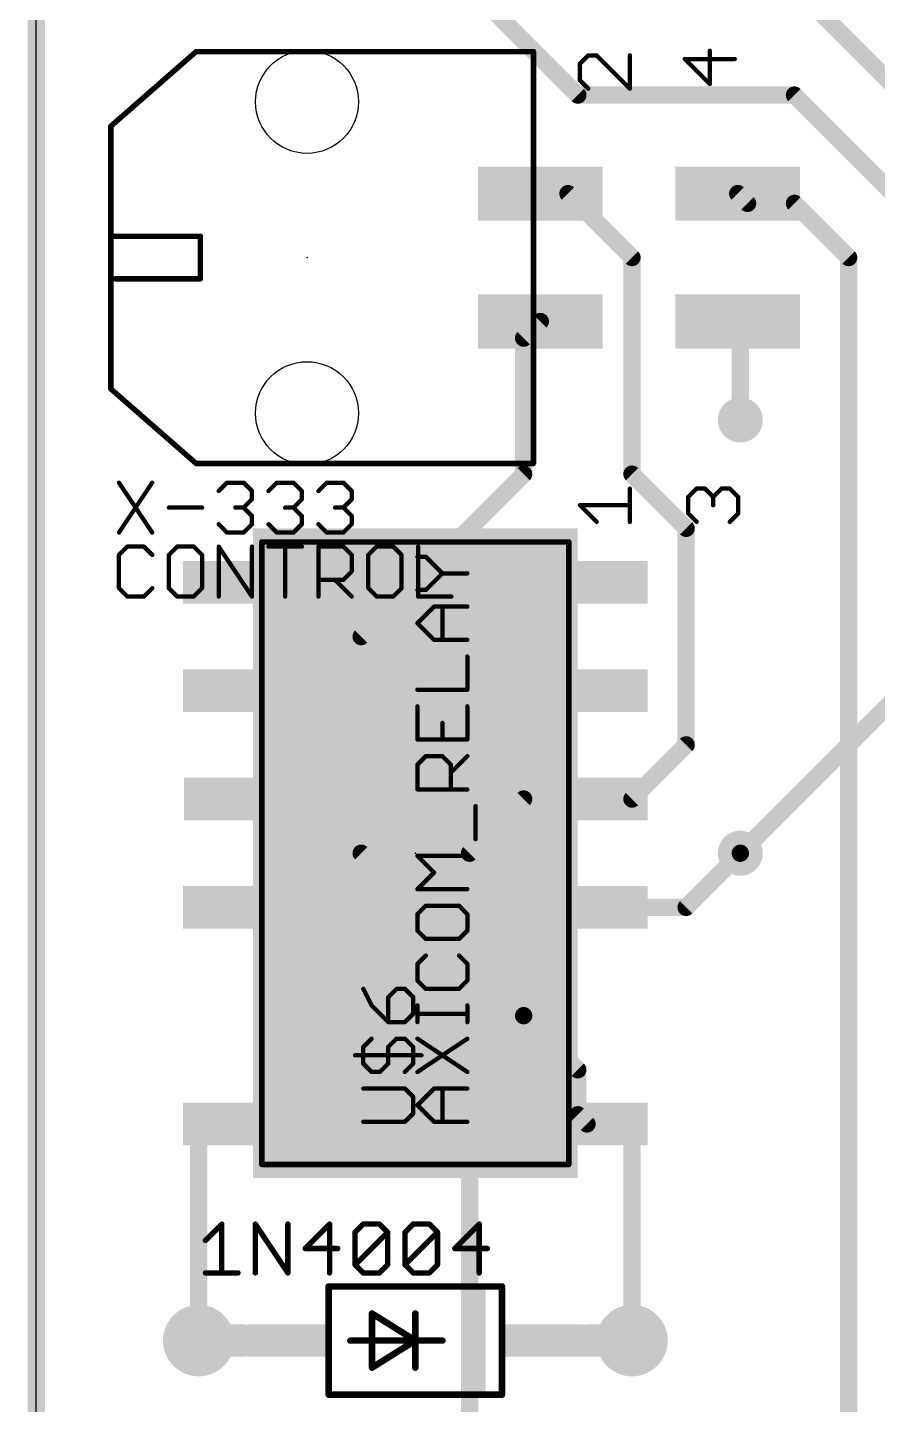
# Model space of a CAD drawing. Extents: x 8.2 to 88.1, y 6.1 to 80.7.
# Drawn here: x 26.47 to 46.4, y 31.52 to 63.81 of the extents above; entities that cross this region are included whole.
import ezdxf

# ---------------------------------------------------------------- set-up
doc = ezdxf.new("R2010")
doc.units = 0
for name, color, linetype in [('1', 22, 'CONTINUOUS'), ('16', 175, 'CONTINUOUS'), ('17', 82, 'CONTINUOUS'), ('18', 82, 'CONTINUOUS'), ('20', 7, 'CONTINUOUS'), ('21', 253, 'CONTINUOUS'), ('23', 7, 'CONTINUOUS'), ('25', 253, 'CONTINUOUS'), ('27', 253, 'CONTINUOUS'), ('39', 22, 'CONTINUOUS'), ('51', 253, 'CONTINUOUS')]:
    doc.layers.add(name, color=color, linetype=linetype)

# ---------------------------------------------------------------- blocks, each defined once
blk = doc.blocks.new('RECT')
blk.add_solid([(-0.5, -0.5), (0.5, -0.5), (-0.5, 0.5), (0.5, 0.5)])
blk = doc.blocks.new('ROUNDP')
at = {"const_width": 0.5}
blk.add_lwpolyline([(0, -0.25, 1), (0, 0.25, 1), (0, -0.25)], format="xyb", dxfattribs=at)
blk = doc.blocks.new('ROUNDV')
at = {"const_width": 0.5}
blk.add_lwpolyline([(0, -0.25, 1), (0, 0.25, 1), (0, -0.25)], format="xyb", dxfattribs=at)

msp = doc.modelspace()

# ---------------------------------------------------------------- linework, layer by layer
at = {"layer": '1', "const_width": 0.4064}
for points in [[(39.37, 62.23), (35.56, 66.04)], [(46.99, 62.23), (43.18, 66.04)], [(44.45, 62.23), (39.37, 62.23)], [(46.99, 59.69), (44.45, 62.23)], [(39.14, 59.92), (38.49, 59.92)], [(40.64, 58.42), (39.14, 59.92)], [(43.35, 59.69), (43.12, 59.92)], [(44.45, 59.69), (43.35, 59.69)], [(45.72, 58.42), (44.45, 59.69)], [(40.64, 53.34), (40.64, 58.42)], [(45.72, 22.86), (45.72, 58.42)], [(38.1, 56.53), (38.49, 56.92)], [(43.12, 56.92), (43.18, 56.92)], [(43.18, 56.92), (43.18, 54.61)], [(38.1, 53.34), (38.1, 56.53)], [(34.29, 49.53), (38.1, 53.34)], [(41.91, 52.07), (40.64, 53.34)], [(41.91, 46.99), (41.91, 52.07)], [(34.29, 45.72), (34.29, 49.53)], [(40.64, 45.72), (41.91, 46.99)], [(36.83, 44.45), (38.1, 45.72)], [(38.1, 45.72), (39.585, 45.72)], [(39.585, 45.72), (40.64, 45.72)], [(36.83, 25.4), (36.83, 44.45)], [(41.91, 43.18), (43.18, 44.45)], [(39.585, 43.18), (41.91, 43.18)], [(39.37, 39.37), (38.1, 40.64)], [(39.37, 38.315), (39.37, 39.37)], [(39.585, 38.1), (39.37, 38.315)], [(30.48, 33.02), (30.48, 38.1)], [(30.48, 38.1), (31.535, 38.1)], [(40.64, 38.1), (39.585, 38.1)], [(40.64, 33.02), (40.64, 38.1)]]:
    msp.add_lwpolyline(points, dxfattribs=at)
at = {"layer": '1', "const_width": 0.2032}
for points in [[(39.37, 62.3316, 1), (39.37, 62.1284)], [(39.2982, 62.1582, 1), (39.4418, 62.3018)], [(44.5218, 62.3018, 1), (44.3782, 62.1582)], [(44.45, 62.1284, 1), (44.45, 62.3316)], [(38.49, 60.0216, 1), (38.49, 59.8184)], [(39.2118, 59.9918, 1), (39.0682, 59.8482)], [(39.14, 59.8184, 1), (39.14, 60.0216)], [(43.1918, 59.9918, 1), (43.0482, 59.8482)], [(43.35, 59.7916, 1), (43.35, 59.5884)], [(43.2782, 59.6182, 1), (43.4218, 59.7618)], [(44.5218, 59.7618, 1), (44.3782, 59.6182)], [(44.45, 59.5884, 1), (44.45, 59.7916)], [(40.7416, 58.42, 1), (40.5384, 58.42)], [(40.5682, 58.3482, 1), (40.7118, 58.4918)], [(45.8216, 58.42, 1), (45.6184, 58.42)], [(45.6482, 58.3482, 1), (45.7918, 58.4918)], [(38.5618, 56.8482, 1), (38.4182, 56.9918)], [(43.12, 57.0216, 1), (43.12, 56.8184)], [(43.2816, 56.92, 1), (43.0784, 56.92)], [(43.18, 56.8184, 1), (43.18, 57.0216)], [(38.2016, 56.53, 1), (37.9984, 56.53)], [(38.0282, 56.6018, 1), (38.1718, 56.4582)], [(43.0784, 54.61, 1), (43.2816, 54.61)], [(37.9984, 53.34, 1), (38.2016, 53.34)], [(38.1718, 53.2682, 1), (38.0282, 53.4118)], [(40.5384, 53.34, 1), (40.7416, 53.34)], [(40.7118, 53.4118, 1), (40.5682, 53.2682)], [(42.0116, 52.07, 1), (41.8084, 52.07)], [(41.8382, 51.9982, 1), (41.9818, 52.1418)], [(34.3916, 49.53, 1), (34.1884, 49.53)], [(34.2182, 49.6018, 1), (34.3618, 49.4582)], [(41.9818, 46.9182, 1), (41.8382, 47.0618)], [(41.8084, 46.99, 1), (42.0116, 46.99)], [(38.1, 45.8216, 1), (38.1, 45.6184)], [(38.1718, 45.6482, 1), (38.0282, 45.7918)], [(39.585, 45.8216, 1), (39.585, 45.6184)], [(39.585, 45.6184, 1), (39.585, 45.8216)], [(40.5682, 45.7918, 1), (40.7118, 45.6482)], [(40.64, 45.6184, 1), (40.64, 45.8216)], [(34.1884, 45.72, 1), (34.3916, 45.72)], [(36.9316, 44.45, 1), (36.7284, 44.45)], [(36.7582, 44.5218, 1), (36.9018, 44.3782)], [(43.2518, 44.3782, 1), (43.1082, 44.5218)], [(39.585, 43.2816, 1), (39.585, 43.0784)], [(41.8382, 43.2518, 1), (41.9818, 43.1082)], [(41.91, 43.0784, 1), (41.91, 43.2816)], [(38.1718, 40.7118, 1), (38.0282, 40.5682)], [(39.4716, 39.37, 1), (39.2684, 39.37)], [(39.2982, 39.2982, 1), (39.4418, 39.4418)], [(39.4418, 38.3868, 1), (39.2982, 38.2432)], [(30.5816, 38.1, 1), (30.3784, 38.1)], [(30.48, 38.2016, 1), (30.48, 37.9984)], [(31.535, 37.9984, 1), (31.535, 38.2016)], [(39.2684, 38.315, 1), (39.4716, 38.315)], [(39.585, 38.2016, 1), (39.585, 37.9984)], [(39.5132, 38.0282, 1), (39.6568, 38.1718)], [(40.7416, 38.1, 1), (40.5384, 38.1)], [(40.64, 37.9984, 1), (40.64, 38.2016)], [(30.3784, 33.02, 1), (30.5816, 33.02)], [(40.5384, 33.02, 1), (40.7416, 33.02)]]:
    msp.add_lwpolyline(points, format="xyb", dxfattribs=at)
at = {"layer": '16', "const_width": 0.4064}
for points in [[(26.67, 6.35), (26.67, 80.01)], [(43.18, 44.45), (46.99, 48.26)], [(34.29, 44.45), (34.29, 45.72)], [(38.1, 40.64), (34.29, 44.45)]]:
    msp.add_lwpolyline(points, dxfattribs=at)
at = {"layer": '16', "const_width": 0.2032}
for points in [[(34.3916, 45.72, 1), (34.1884, 45.72)], [(34.3618, 44.5218, 1), (34.2182, 44.3782)], [(43.1082, 44.5218, 1), (43.2518, 44.3782)], [(34.1884, 44.45, 1), (34.3916, 44.45)], [(38.0282, 40.5682, 1), (38.1718, 40.7118)]]:
    msp.add_lwpolyline(points, format="xyb", dxfattribs=at)
at = {"layer": '20'}
msp.add_line((26.67, 16.51), (26.67, 69.85), dxfattribs=at)
for centre in [(33.02, 62.07), (33.02, 54.77)]:
    msp.add_circle(centre, 1.2065, dxfattribs=at)
at = {"layer": '21', "const_width": 0.1524}
for points in [[(33.528, 34.29), (37.592, 34.29)], [(33.528, 34.29), (33.528, 31.75)], [(37.592, 31.75), (37.592, 34.29)], [(34.544, 32.385), (34.544, 33.655)], [(34.544, 33.655), (35.56, 33.02)], [(35.56, 33.02), (35.56, 33.655)], [(35.56, 33.02), (34.036, 33.02)], [(35.56, 33.02), (34.544, 32.385)], [(36.195, 33.02), (35.56, 33.02)], [(35.56, 32.385), (35.56, 33.02)], [(37.592, 31.75), (33.528, 31.75)]]:
    msp.add_lwpolyline(points, dxfattribs=at)
at = {"layer": '21', "const_width": 0.0762}
for points in [[(33.528, 34.3281, 1), (33.528, 34.2519)], [(33.5661, 34.29, 1), (33.4899, 34.29)], [(37.6301, 34.29, 1), (37.5539, 34.29)], [(37.592, 34.2519, 1), (37.592, 34.3281)], [(34.5821, 33.655, 1), (34.5059, 33.655)], [(34.5642, 33.6873, 1), (34.5238, 33.6227)], [(35.5981, 33.655, 1), (35.5219, 33.655)], [(34.036, 33.0581, 1), (34.036, 32.9819)], [(35.56, 33.0581, 1), (35.56, 32.9819)], [(35.5981, 33.02, 1), (35.5219, 33.02)], [(35.5219, 33.02, 1), (35.5981, 33.02)], [(35.5802, 32.9877, 1), (35.5398, 33.0523)], [(35.5398, 32.9877, 1), (35.5802, 33.0523)], [(35.56, 32.9819, 1), (35.56, 33.0581)], [(36.195, 32.9819, 1), (36.195, 33.0581)], [(34.5238, 32.4173, 1), (34.5642, 32.3527)], [(34.5059, 32.385, 1), (34.5821, 32.385)], [(35.5219, 32.385, 1), (35.5981, 32.385)], [(33.528, 31.7881, 1), (33.528, 31.7119)], [(33.4899, 31.75, 1), (33.5661, 31.75)], [(37.5539, 31.75, 1), (37.6301, 31.75)], [(37.592, 31.7119, 1), (37.592, 31.7881)]]:
    msp.add_lwpolyline(points, format="xyb", dxfattribs=at)
at = {"layer": '23'}
for p in [(33.02, 58.42), (35.56, 44.45), (35.56, 33.02)]:
    msp.add_point(p, dxfattribs=at)
at = {"layer": '25', "const_width": 0.1016}
for points in [[(28.6108, 53.1401), (29.3903, 51.9708)], [(29.3903, 53.1401), (28.6108, 51.9708)], [(30.9494, 52.9452), (31.1442, 53.1401)], [(31.1442, 53.1401), (31.534, 53.1401)], [(31.534, 53.1401), (31.7289, 52.9452)], [(31.7289, 52.9452), (31.7289, 52.7503)], [(32.1187, 52.9452), (32.3135, 53.1401)], [(32.3135, 53.1401), (32.7033, 53.1401)], [(32.7033, 53.1401), (32.8982, 52.9452)], [(32.8982, 52.9452), (32.8982, 52.7503)], [(33.288, 52.9452), (33.4828, 53.1401)], [(33.4828, 53.1401), (33.8726, 53.1401)], [(33.8726, 53.1401), (34.0675, 52.9452)], [(34.0675, 52.9452), (34.0675, 52.7503)], [(31.7289, 52.7503), (31.534, 52.5554)], [(32.8982, 52.7503), (32.7033, 52.5554)], [(34.0675, 52.7503), (33.8726, 52.5554)], [(29.7801, 52.5554), (30.5596, 52.5554)], [(31.534, 52.5554), (31.3391, 52.5554)], [(31.534, 52.5554), (31.7289, 52.3605)], [(31.7289, 52.3605), (31.7289, 52.1656)], [(32.7033, 52.5554), (32.5084, 52.5554)], [(32.7033, 52.5554), (32.8982, 52.3605)], [(32.8982, 52.3605), (32.8982, 52.1656)], [(33.8726, 52.5554), (33.6777, 52.5554)], [(33.8726, 52.5554), (34.0675, 52.3605)], [(34.0675, 52.3605), (34.0675, 52.1656)], [(31.1442, 51.9708), (30.9494, 52.1656)], [(31.534, 51.9708), (31.1442, 51.9708)], [(31.7289, 52.1656), (31.534, 51.9708)], [(32.3135, 51.9708), (32.1187, 52.1656)], [(32.7033, 51.9708), (32.3135, 51.9708)], [(32.8982, 52.1656), (32.7033, 51.9708)], [(33.4828, 51.9708), (33.288, 52.1656)], [(33.8726, 51.9708), (33.4828, 51.9708)], [(34.0675, 52.1656), (33.8726, 51.9708)], [(34.3399, 41.2689), (34.5348, 40.8791)], [(35.1195, 41.2689), (34.9246, 41.074)], [(34.9246, 41.074), (34.9246, 40.4894)], [(35.3144, 41.2689), (35.1195, 41.2689)], [(35.5092, 41.074), (35.3144, 41.2689)], [(35.5092, 40.6842), (35.5092, 41.074)], [(34.5348, 40.8791), (34.9246, 40.4894)], [(35.3144, 40.4894), (35.5092, 40.6842)], [(34.9246, 40.4894), (35.3144, 40.4894)], [(34.3399, 39.9047), (34.5348, 40.0996)], [(35.1195, 40.0996), (34.9246, 39.9047)], [(35.3144, 40.0996), (35.1195, 40.0996)], [(35.5092, 39.9047), (35.3144, 40.0996)], [(34.145, 39.7098), (35.704, 39.7098)], [(34.3399, 39.5149), (34.3399, 39.9047)], [(34.9246, 39.9047), (34.9246, 39.5149)], [(35.5092, 39.5149), (35.5092, 39.9047)], [(34.5348, 39.3201), (34.3399, 39.5149)], [(34.9246, 39.5149), (34.7297, 39.3201)], [(35.3144, 39.3201), (35.5092, 39.5149)], [(34.7297, 39.3201), (34.5348, 39.3201)], [(35.3144, 38.9303), (34.3399, 38.9303)], [(35.5092, 38.7354), (35.3144, 38.9303)], [(35.5092, 38.3456), (35.5092, 38.7354)], [(34.3399, 38.1508), (35.3144, 38.1508)], [(35.3144, 38.1508), (35.5092, 38.3456)]]:
    msp.add_lwpolyline(points, dxfattribs=at)
at = {"layer": '25', "const_width": 0.0508}
for points in [[(28.6319, 53.1542, 1), (28.5897, 53.126)], [(29.4114, 53.126, 1), (29.3692, 53.1542)], [(30.9314, 52.9632, 1), (30.9674, 52.9272)], [(31.1442, 53.1655, 1), (31.1442, 53.1147)], [(31.1622, 53.1221, 1), (31.1262, 53.1581)], [(31.552, 53.1581, 1), (31.516, 53.1221)], [(31.534, 53.1147, 1), (31.534, 53.1655)], [(31.7543, 52.9452, 1), (31.7035, 52.9452)], [(31.7109, 52.9272, 1), (31.7469, 52.9632)], [(32.1007, 52.9632, 1), (32.1367, 52.9272)], [(32.3135, 53.1655, 1), (32.3135, 53.1147)], [(32.3315, 53.1221, 1), (32.2955, 53.1581)], [(32.7213, 53.1581, 1), (32.6853, 53.1221)], [(32.7033, 53.1147, 1), (32.7033, 53.1655)], [(32.9236, 52.9452, 1), (32.8728, 52.9452)], [(32.8802, 52.9272, 1), (32.9162, 52.9632)], [(33.27, 52.9632, 1), (33.306, 52.9272)], [(33.4828, 53.1655, 1), (33.4828, 53.1147)], [(33.5008, 53.1221, 1), (33.4648, 53.1581)], [(33.8906, 53.1581, 1), (33.8546, 53.1221)], [(33.8726, 53.1147, 1), (33.8726, 53.1655)], [(34.0929, 52.9452, 1), (34.0421, 52.9452)], [(34.0495, 52.9272, 1), (34.0855, 52.9632)], [(31.7035, 52.7503, 1), (31.7543, 52.7503)], [(31.7469, 52.7323, 1), (31.7109, 52.7683)], [(32.8728, 52.7503, 1), (32.9236, 52.7503)], [(32.9162, 52.7323, 1), (32.8802, 52.7683)], [(34.0421, 52.7503, 1), (34.0929, 52.7503)], [(34.0855, 52.7323, 1), (34.0495, 52.7683)], [(29.7801, 52.5808, 1), (29.7801, 52.53)], [(30.5596, 52.53, 1), (30.5596, 52.5808)], [(31.3391, 52.5808, 1), (31.3391, 52.53)], [(31.552, 52.5734, 1), (31.516, 52.5374)], [(31.516, 52.5734, 1), (31.552, 52.5374)], [(31.534, 52.53, 1), (31.534, 52.5808)], [(31.7543, 52.3605, 1), (31.7035, 52.3605)], [(31.7109, 52.3425, 1), (31.7469, 52.3785)], [(32.5084, 52.5808, 1), (32.5084, 52.53)], [(32.7213, 52.5734, 1), (32.6853, 52.5374)], [(32.6853, 52.5734, 1), (32.7213, 52.5374)], [(32.7033, 52.53, 1), (32.7033, 52.5808)], [(32.9236, 52.3605, 1), (32.8728, 52.3605)], [(32.8802, 52.3425, 1), (32.9162, 52.3785)], [(33.6777, 52.5808, 1), (33.6777, 52.53)], [(33.8906, 52.5734, 1), (33.8546, 52.5374)], [(33.8546, 52.5734, 1), (33.8906, 52.5374)], [(33.8726, 52.53, 1), (33.8726, 52.5808)], [(34.0929, 52.3605, 1), (34.0421, 52.3605)], [(34.0495, 52.3425, 1), (34.0855, 52.3785)], [(28.5897, 51.9849, 1), (28.6319, 51.9567)], [(29.3692, 51.9567, 1), (29.4114, 51.9849)], [(30.9674, 52.1836, 1), (30.9314, 52.1476)], [(31.1442, 51.9962, 1), (31.1442, 51.9454)], [(31.1262, 51.9528, 1), (31.1622, 51.9888)], [(31.516, 51.9888, 1), (31.552, 51.9528)], [(31.534, 51.9454, 1), (31.534, 51.9962)], [(31.7035, 52.1656, 1), (31.7543, 52.1656)], [(31.7469, 52.1476, 1), (31.7109, 52.1836)], [(32.1367, 52.1836, 1), (32.1007, 52.1476)], [(32.3135, 51.9962, 1), (32.3135, 51.9454)], [(32.2955, 51.9528, 1), (32.3315, 51.9888)], [(32.6853, 51.9888, 1), (32.7213, 51.9528)], [(32.7033, 51.9454, 1), (32.7033, 51.9962)], [(32.8728, 52.1656, 1), (32.9236, 52.1656)], [(32.9162, 52.1476, 1), (32.8802, 52.1836)], [(33.306, 52.1836, 1), (33.27, 52.1476)], [(33.4828, 51.9962, 1), (33.4828, 51.9454)], [(33.4648, 51.9528, 1), (33.5008, 51.9888)], [(33.8546, 51.9888, 1), (33.8906, 51.9528)], [(33.8726, 51.9454, 1), (33.8726, 51.9962)], [(34.0421, 52.1656, 1), (34.0929, 52.1656)], [(34.0855, 52.1476, 1), (34.0495, 52.1836)], [(34.3626, 41.2803, 1), (34.3172, 41.2575)], [(34.9066, 41.092, 1), (34.9426, 41.056)], [(34.95, 41.074, 1), (34.8992, 41.074)], [(35.1195, 41.2943, 1), (35.1195, 41.2435)], [(35.1375, 41.2509, 1), (35.1015, 41.2869)], [(35.3324, 41.2869, 1), (35.2964, 41.2509)], [(35.3144, 41.2435, 1), (35.3144, 41.2943)], [(35.5346, 41.074, 1), (35.4838, 41.074)], [(35.4912, 41.056, 1), (35.5272, 41.092)], [(34.5528, 40.8971, 1), (34.5168, 40.8611)], [(34.5121, 40.8677, 1), (34.5575, 40.8905)], [(35.4838, 40.6842, 1), (35.5346, 40.6842)], [(35.5272, 40.6662, 1), (35.4912, 40.7022)], [(34.9246, 40.5148, 1), (34.9246, 40.464)], [(34.8992, 40.4894, 1), (34.95, 40.4894)], [(34.9066, 40.4714, 1), (34.9426, 40.5074)], [(35.2964, 40.5074, 1), (35.3324, 40.4714)], [(35.3144, 40.464, 1), (35.3144, 40.5148)], [(34.5528, 40.0816, 1), (34.5168, 40.1176)], [(35.1195, 40.125, 1), (35.1195, 40.0742)], [(35.1375, 40.0816, 1), (35.1015, 40.1176)], [(35.3324, 40.1176, 1), (35.2964, 40.0816)], [(35.3144, 40.0742, 1), (35.3144, 40.125)], [(34.145, 39.7352, 1), (34.145, 39.6844)], [(34.3219, 39.9227, 1), (34.3579, 39.8867)], [(34.3653, 39.9047, 1), (34.3145, 39.9047)], [(34.9066, 39.9227, 1), (34.9426, 39.8867)], [(34.95, 39.9047, 1), (34.8992, 39.9047)], [(35.5346, 39.9047, 1), (35.4838, 39.9047)], [(35.4912, 39.8867, 1), (35.5272, 39.9227)], [(35.704, 39.6844, 1), (35.704, 39.7352)], [(34.3579, 39.5329, 1), (34.3219, 39.4969)], [(34.3145, 39.5149, 1), (34.3653, 39.5149)], [(34.8992, 39.5149, 1), (34.95, 39.5149)], [(34.9426, 39.4969, 1), (34.9066, 39.5329)], [(35.4838, 39.5149, 1), (35.5346, 39.5149)], [(35.5272, 39.4969, 1), (35.4912, 39.5329)], [(34.5348, 39.3455, 1), (34.5348, 39.2947)], [(34.5168, 39.3021, 1), (34.5528, 39.3381)], [(34.7117, 39.3381, 1), (34.7477, 39.3021)], [(34.7297, 39.2947, 1), (34.7297, 39.3455)], [(35.2964, 39.3381, 1), (35.3324, 39.3021)], [(34.3399, 38.9557, 1), (34.3399, 38.9049)], [(35.3324, 38.9483, 1), (35.2964, 38.9123)], [(35.3144, 38.9049, 1), (35.3144, 38.9557)], [(35.5346, 38.7354, 1), (35.4838, 38.7354)], [(35.4912, 38.7174, 1), (35.5272, 38.7534)], [(34.3399, 38.1762, 1), (34.3399, 38.1254)], [(35.2964, 38.1688, 1), (35.3324, 38.1328)], [(35.3144, 38.1254, 1), (35.3144, 38.1762)], [(35.4838, 38.3456, 1), (35.5346, 38.3456)], [(35.5272, 38.3276, 1), (35.4912, 38.3636)]]:
    msp.add_lwpolyline(points, format="xyb", dxfattribs=at)
at = {"layer": '27'}
for points, const_width in [([(28.8056, 51.6401), (28.6108, 51.4452)], 0.1016), ([(29.1954, 51.6401), (28.8056, 51.6401)], 0.1016), ([(29.3903, 51.4452), (29.1954, 51.6401)], 0.1016), ([(29.9749, 51.6401), (29.7801, 51.4452)], 0.1016), ([(30.3647, 51.6401), (29.9749, 51.6401)], 0.1016), ([(30.5596, 51.4452), (30.3647, 51.6401)], 0.1016), ([(30.9494, 50.4708), (30.9494, 51.6401)], 0.1016), ([(30.9494, 51.6401), (31.7289, 50.4708)], 0.1016), ([(31.7289, 50.4708), (31.7289, 51.6401)], 0.1016), ([(32.1187, 51.6401), (32.8982, 51.6401)], 0.1016), ([(32.5084, 50.4708), (32.5084, 51.6401)], 0.1016), ([(33.288, 50.4708), (33.288, 51.6401)], 0.1016), ([(33.288, 51.6401), (33.8726, 51.6401)], 0.1016), ([(33.8726, 51.6401), (34.0675, 51.4452)], 0.1016), ([(34.6521, 51.6401), (34.4573, 51.4452)], 0.1016), ([(35.0419, 51.6401), (34.6521, 51.6401)], 0.1016), ([(35.2368, 51.4452), (35.0419, 51.6401)], 0.1016), ([(35.6266, 51.6401), (35.6266, 50.4708)], 0.1016), ([(28.6108, 51.4452), (28.6108, 50.6656)], 0.1016), ([(29.7801, 51.4452), (29.7801, 50.6656)], 0.1016), ([(30.5596, 50.6656), (30.5596, 51.4452)], 0.1016), ([(34.0675, 51.4452), (34.0675, 51.0554)], 0.1016), ([(34.4573, 51.4452), (34.4573, 50.6656)], 0.1016), ([(35.2368, 50.6656), (35.2368, 51.4452)], 0.1016), ([(35.8048, 51.4028), (35.6099, 51.4028)], 0.1016), ([(36.1946, 51.013), (35.8048, 51.4028)], 0.1016), ([(34.0675, 51.0554), (33.8726, 50.8605)], 0.1016), ([(35.8048, 50.6233), (36.1946, 51.013)], 0.1016), ([(36.1946, 51.013), (36.7792, 51.013)], 0.1016), ([(28.6108, 50.6656), (28.8056, 50.4708)], 0.1016), ([(29.1954, 50.4708), (29.3903, 50.6656)], 0.1016), ([(29.7801, 50.6656), (29.9749, 50.4708)], 0.1016), ([(30.3647, 50.4708), (30.5596, 50.6656)], 0.1016), ([(33.8726, 50.8605), (33.288, 50.8605)], 0.1016), ([(33.6777, 50.8605), (34.0675, 50.4708)], 0.1016), ([(34.4573, 50.6656), (34.6521, 50.4708)], 0.1016), ([(35.0419, 50.4708), (35.2368, 50.6656)], 0.1016), ([(28.8056, 50.4708), (29.1954, 50.4708)], 0.1016), ([(29.9749, 50.4708), (30.3647, 50.4708)], 0.1016), ([(34.6521, 50.4708), (35.0419, 50.4708)], 0.1016), ([(35.6099, 50.6233), (35.8048, 50.6233)], 0.1016), ([(35.6266, 50.4708), (36.4061, 50.4708)], 0.1016), ([(35.6099, 49.8437), (35.9997, 50.2335)], 0.1016), ([(35.9997, 50.2335), (36.7792, 50.2335)], 0.1016), ([(36.1946, 49.454), (36.1946, 50.2335)], 0.1016), ([(35.9997, 49.454), (35.6099, 49.8437)], 0.1016), ([(36.7792, 49.454), (35.9997, 49.454)], 0.1016), ([(36.7792, 48.2847), (36.7792, 49.0642)], 0.1016), ([(35.6099, 48.2847), (36.7792, 48.2847)], 0.1016), ([(35.6099, 47.8949), (35.6099, 47.1154)], 0.1016), ([(36.7792, 47.1154), (36.7792, 47.8949)], 0.1016), ([(36.1946, 47.1154), (36.1946, 47.5051)], 0.1016), ([(35.6099, 47.1154), (36.7792, 47.1154)], 0.1016), ([(35.6099, 46.5307), (35.8048, 46.7256)], 0.1016), ([(35.6099, 45.9461), (35.6099, 46.5307)], 0.1016), ([(35.8048, 46.7256), (36.1946, 46.7256)], 0.1016), ([(36.1946, 46.7256), (36.3895, 46.5307)], 0.1016), ([(36.3895, 46.3358), (36.7792, 46.7256)], 0.1016), ([(36.3895, 46.5307), (36.3895, 45.9461)], 0.1016), ([(36.7792, 45.9461), (35.6099, 45.9461)], 0.1016), ([(36.974, 44.7768), (36.974, 45.5563)], 0.1016), ([(35.9997, 43.9972), (35.6099, 44.387)], 0.1016), ([(35.6099, 44.387), (36.7792, 44.387)], 0.1016), ([(35.6099, 43.6075), (35.9997, 43.9972)], 0.1016), ([(36.7792, 43.6075), (35.6099, 43.6075)], 0.1016), ([(35.8048, 43.2177), (35.6099, 43.0228)], 0.1016), ([(35.6099, 43.0228), (35.6099, 42.633)], 0.1016), ([(36.5844, 43.2177), (35.8048, 43.2177)], 0.1016), ([(36.7792, 43.0228), (36.5844, 43.2177)], 0.1016), ([(36.7792, 42.633), (36.7792, 43.0228)], 0.1016), ([(35.6099, 42.633), (35.8048, 42.4382)], 0.1016), ([(36.5844, 42.4382), (36.7792, 42.633)], 0.1016), ([(35.8048, 42.4382), (36.5844, 42.4382)], 0.1016), ([(35.8048, 42.0484), (35.6099, 41.8535)], 0.1016), ([(36.7792, 41.8535), (36.5844, 42.0484)], 0.1016), ([(35.6099, 41.8535), (35.6099, 41.4637)], 0.1016), ([(36.7792, 41.4637), (36.7792, 41.8535)], 0.1016), ([(35.6099, 41.4637), (35.8048, 41.2689)], 0.1016), ([(36.5844, 41.2689), (36.7792, 41.4637)], 0.1016), ([(35.8048, 41.2689), (36.5844, 41.2689)], 0.1016), ([(35.6099, 40.4894), (35.6099, 40.8791)], 0.1016), ([(36.7792, 40.6842), (35.6099, 40.6842)], 0.1016), ([(36.7792, 40.4894), (36.7792, 40.8791)], 0.1016), ([(35.6099, 39.3201), (36.7792, 40.0996)], 0.1016), ([(35.6099, 40.0996), (36.7792, 39.3201)], 0.1016), ([(35.6099, 38.5405), (35.9997, 38.9303)], 0.1016), ([(35.9997, 38.9303), (36.7792, 38.9303)], 0.1016), ([(36.1946, 38.1508), (36.1946, 38.9303)], 0.1016), ([(35.9997, 38.1508), (35.6099, 38.5405)], 0.1016), ([(36.7792, 38.1508), (35.9997, 38.1508)], 0.1016), ([(30.6392, 35.3701), (31.0205, 35.7514)], 0.127), ([(31.0205, 35.7514), (31.0205, 34.6075)], 0.127), ([(31.8085, 34.6075), (31.8085, 35.7514)], 0.127), ([(31.8085, 35.7514), (32.5711, 34.6075)], 0.127), ([(32.5711, 34.6075), (32.5711, 35.7514)], 0.127), ([(33.5497, 35.7514), (32.9778, 35.1794)], 0.127), ([(33.5497, 34.6075), (33.5497, 35.7514)], 0.127), ([(34.1471, 35.5608), (34.3377, 35.7514)], 0.127), ([(34.1471, 34.7981), (34.1471, 35.5608)], 0.127), ([(34.1471, 34.7981), (34.9097, 35.5608)], 0.127), ([(34.3377, 35.7514), (34.719, 35.7514)], 0.127), ([(34.719, 35.7514), (34.9097, 35.5608)], 0.127), ([(34.9097, 35.5608), (34.9097, 34.7981)], 0.127), ([(35.3164, 35.5608), (35.507, 35.7514)], 0.127), ([(35.3164, 34.7981), (35.3164, 35.5608)], 0.127), ([(35.3164, 34.7981), (36.079, 35.5608)], 0.127), ([(35.507, 35.7514), (35.8883, 35.7514)], 0.127), ([(35.8883, 35.7514), (36.079, 35.5608)], 0.127), ([(36.079, 35.5608), (36.079, 34.7981)], 0.127), ([(37.0576, 35.7514), (36.4857, 35.1794)], 0.127), ([(37.0576, 34.6075), (37.0576, 35.7514)], 0.127), ([(32.9778, 35.1794), (33.7404, 35.1794)], 0.127), ([(36.4857, 35.1794), (37.2483, 35.1794)], 0.127), ([(30.6392, 34.6075), (31.4018, 34.6075)], 0.127), ([(34.3377, 34.6075), (34.1471, 34.7981)], 0.127), ([(34.719, 34.6075), (34.3377, 34.6075)], 0.127), ([(34.9097, 34.7981), (34.719, 34.6075)], 0.127), ([(35.507, 34.6075), (35.3164, 34.7981)], 0.127), ([(35.8883, 34.6075), (35.507, 34.6075)], 0.127), ([(36.079, 34.7981), (35.8883, 34.6075)], 0.127)]:
    msp.add_lwpolyline(points, dxfattribs=dict(at, const_width=const_width))
for points, const_width in [([(28.8056, 51.6655, 1), (28.8056, 51.6147)], 0.0508), ([(28.8236, 51.6221, 1), (28.7876, 51.6581)], 0.0508), ([(29.2134, 51.6581, 1), (29.1774, 51.6221)], 0.0508), ([(29.1954, 51.6147, 1), (29.1954, 51.6655)], 0.0508), ([(29.9749, 51.6655, 1), (29.9749, 51.6147)], 0.0508), ([(29.9929, 51.6221, 1), (29.9569, 51.6581)], 0.0508), ([(30.3827, 51.6581, 1), (30.3467, 51.6221)], 0.0508), ([(30.3647, 51.6147, 1), (30.3647, 51.6655)], 0.0508), ([(30.9748, 51.6401, 1), (30.924, 51.6401)], 0.0508), ([(30.9705, 51.6542, 1), (30.9283, 51.626)], 0.0508), ([(31.7543, 51.6401, 1), (31.7035, 51.6401)], 0.0508), ([(32.1187, 51.6655, 1), (32.1187, 51.6147)], 0.0508), ([(32.5338, 51.6401, 1), (32.483, 51.6401)], 0.0508), ([(32.8982, 51.6147, 1), (32.8982, 51.6655)], 0.0508), ([(33.3134, 51.6401, 1), (33.2626, 51.6401)], 0.0508), ([(33.288, 51.6655, 1), (33.288, 51.6147)], 0.0508), ([(33.8906, 51.6581, 1), (33.8546, 51.6221)], 0.0508), ([(33.8726, 51.6147, 1), (33.8726, 51.6655)], 0.0508), ([(34.6521, 51.6655, 1), (34.6521, 51.6147)], 0.0508), ([(34.6701, 51.6221, 1), (34.6341, 51.6581)], 0.0508), ([(35.0599, 51.6581, 1), (35.0239, 51.6221)], 0.0508), ([(35.0419, 51.6147, 1), (35.0419, 51.6655)], 0.0508), ([(35.652, 51.6401, 1), (35.6012, 51.6401)], 0.0508), ([(28.5928, 51.4632, 1), (28.6288, 51.4272)], 0.0508), ([(28.6362, 51.4452, 1), (28.5854, 51.4452)], 0.0508), ([(29.3723, 51.4272, 1), (29.4083, 51.4632)], 0.0508), ([(29.7621, 51.4632, 1), (29.7981, 51.4272)], 0.0508), ([(29.8055, 51.4452, 1), (29.7547, 51.4452)], 0.0508), ([(30.585, 51.4452, 1), (30.5342, 51.4452)], 0.0508), ([(30.5416, 51.4272, 1), (30.5776, 51.4632)], 0.0508), ([(34.0929, 51.4452, 1), (34.0421, 51.4452)], 0.0508), ([(34.0495, 51.4272, 1), (34.0855, 51.4632)], 0.0508), ([(34.4393, 51.4632, 1), (34.4753, 51.4272)], 0.0508), ([(34.4827, 51.4452, 1), (34.4319, 51.4452)], 0.0508), ([(35.2622, 51.4452, 1), (35.2114, 51.4452)], 0.0508), ([(35.2188, 51.4272, 1), (35.2548, 51.4632)], 0.0508), ([(35.6099, 51.4282, 1), (35.6099, 51.3774)], 0.0508), ([(35.8228, 51.4208, 1), (35.7868, 51.3848)], 0.0508), ([(35.8048, 51.3774, 1), (35.8048, 51.4282)], 0.0508), ([(34.0421, 51.0554, 1), (34.0929, 51.0554)], 0.0508), ([(34.0855, 51.0374, 1), (34.0495, 51.0734)], 0.0508), ([(36.1946, 51.0384, 1), (36.1946, 50.9876)], 0.0508), ([(36.2126, 50.995, 1), (36.1766, 51.031)], 0.0508), ([(36.1766, 50.995, 1), (36.2126, 51.031)], 0.0508), ([(36.7792, 50.9876, 1), (36.7792, 51.0384)], 0.0508), ([(28.6288, 50.6836, 1), (28.5928, 50.6476)], 0.0508), ([(29.4083, 50.6476, 1), (29.3723, 50.6836)], 0.0508), ([(29.7981, 50.6836, 1), (29.7621, 50.6476)], 0.0508), ([(30.5776, 50.6476, 1), (30.5416, 50.6836)], 0.0508), ([(33.288, 50.8859, 1), (33.288, 50.8351)], 0.0508), ([(33.6957, 50.8785, 1), (33.6597, 50.8425)], 0.0508), ([(33.8546, 50.8785, 1), (33.8906, 50.8425)], 0.0508), ([(33.8726, 50.8351, 1), (33.8726, 50.8859)], 0.0508), ([(34.4753, 50.6836, 1), (34.4393, 50.6476)], 0.0508), ([(35.2548, 50.6476, 1), (35.2188, 50.6836)], 0.0508), ([(28.5854, 50.6656, 1), (28.6362, 50.6656)], 0.0508), ([(28.8056, 50.4962, 1), (28.8056, 50.4454)], 0.0508), ([(28.7876, 50.4528, 1), (28.8236, 50.4888)], 0.0508), ([(29.1774, 50.4888, 1), (29.2134, 50.4528)], 0.0508), ([(29.1954, 50.4454, 1), (29.1954, 50.4962)], 0.0508), ([(29.7547, 50.6656, 1), (29.8055, 50.6656)], 0.0508), ([(29.9749, 50.4962, 1), (29.9749, 50.4454)], 0.0508), ([(29.9569, 50.4528, 1), (29.9929, 50.4888)], 0.0508), ([(30.3467, 50.4888, 1), (30.3827, 50.4528)], 0.0508), ([(30.3647, 50.4454, 1), (30.3647, 50.4962)], 0.0508), ([(30.5342, 50.6656, 1), (30.585, 50.6656)], 0.0508), ([(30.924, 50.4708, 1), (30.9748, 50.4708)], 0.0508), ([(31.7035, 50.4708, 1), (31.7543, 50.4708)], 0.0508), ([(31.7078, 50.4567, 1), (31.75, 50.4849)], 0.0508), ([(32.483, 50.4708, 1), (32.5338, 50.4708)], 0.0508), ([(33.2626, 50.4708, 1), (33.3134, 50.4708)], 0.0508), ([(34.0495, 50.4528, 1), (34.0855, 50.4888)], 0.0508), ([(34.4319, 50.6656, 1), (34.4827, 50.6656)], 0.0508), ([(34.6521, 50.4962, 1), (34.6521, 50.4454)], 0.0508), ([(34.6341, 50.4528, 1), (34.6701, 50.4888)], 0.0508), ([(35.0239, 50.4888, 1), (35.0599, 50.4528)], 0.0508), ([(35.0419, 50.4454, 1), (35.0419, 50.4962)], 0.0508), ([(35.2114, 50.6656, 1), (35.2622, 50.6656)], 0.0508), ([(35.6099, 50.6487, 1), (35.6099, 50.5979)], 0.0508), ([(35.6266, 50.4962, 1), (35.6266, 50.4454)], 0.0508), ([(35.6012, 50.4708, 1), (35.652, 50.4708)], 0.0508), ([(35.7868, 50.6413, 1), (35.8228, 50.6053)], 0.0508), ([(35.8048, 50.5979, 1), (35.8048, 50.6487)], 0.0508), ([(36.4061, 50.4454, 1), (36.4061, 50.4962)], 0.0508), ([(35.9997, 50.2589, 1), (35.9997, 50.2081)], 0.0508), ([(36.0177, 50.2155, 1), (35.9817, 50.2515)], 0.0508), ([(36.22, 50.2335, 1), (36.1692, 50.2335)], 0.0508), ([(36.7792, 50.2081, 1), (36.7792, 50.2589)], 0.0508), ([(35.6279, 49.8617, 1), (35.5919, 49.8257)], 0.0508), ([(35.5919, 49.8617, 1), (35.6279, 49.8257)], 0.0508), ([(35.9997, 49.4794, 1), (35.9997, 49.4286)], 0.0508), ([(35.9817, 49.436, 1), (36.0177, 49.472)], 0.0508), ([(36.1692, 49.454, 1), (36.22, 49.454)], 0.0508), ([(36.7792, 49.4286, 1), (36.7792, 49.4794)], 0.0508), ([(36.8046, 49.0642, 1), (36.7538, 49.0642)], 0.0508), ([(35.6099, 48.3101, 1), (35.6099, 48.2593)], 0.0508), ([(36.7538, 48.2847, 1), (36.8046, 48.2847)], 0.0508), ([(36.7792, 48.2593, 1), (36.7792, 48.3101)], 0.0508), ([(35.6353, 47.8949, 1), (35.5845, 47.8949)], 0.0508), ([(36.8046, 47.8949, 1), (36.7538, 47.8949)], 0.0508), ([(36.22, 47.5051, 1), (36.1692, 47.5051)], 0.0508), ([(35.6099, 47.1408, 1), (35.6099, 47.09)], 0.0508), ([(36.7792, 47.09, 1), (36.7792, 47.1408)], 0.0508), ([(35.5845, 47.1154, 1), (35.6353, 47.1154)], 0.0508), ([(36.1692, 47.1154, 1), (36.22, 47.1154)], 0.0508), ([(36.7538, 47.1154, 1), (36.8046, 47.1154)], 0.0508), ([(35.5919, 46.5487, 1), (35.6279, 46.5127)], 0.0508), ([(35.6353, 46.5307, 1), (35.5845, 46.5307)], 0.0508), ([(35.8048, 46.751, 1), (35.8048, 46.7002)], 0.0508), ([(35.8228, 46.7076, 1), (35.7868, 46.7436)], 0.0508), ([(36.2126, 46.7436, 1), (36.1766, 46.7076)], 0.0508), ([(36.1946, 46.7002, 1), (36.1946, 46.751)], 0.0508), ([(36.4149, 46.5307, 1), (36.3641, 46.5307)], 0.0508), ([(36.3715, 46.5127, 1), (36.4075, 46.5487)], 0.0508), ([(36.7972, 46.7076, 1), (36.7612, 46.7436)], 0.0508), ([(36.3715, 46.3538, 1), (36.4075, 46.3178)], 0.0508), ([(35.6099, 45.9715, 1), (35.6099, 45.9207)], 0.0508), ([(35.5845, 45.9461, 1), (35.6353, 45.9461)], 0.0508), ([(36.3641, 45.9461, 1), (36.4149, 45.9461)], 0.0508), ([(36.7792, 45.9207, 1), (36.7792, 45.9715)], 0.0508), ([(36.9994, 45.5563, 1), (36.9486, 45.5563)], 0.0508), ([(36.9486, 44.7768, 1), (36.9994, 44.7768)], 0.0508), ([(35.6279, 44.405, 1), (35.5919, 44.369)], 0.0508), ([(35.6099, 44.4124, 1), (35.6099, 44.3616)], 0.0508), ([(36.7792, 44.3616, 1), (36.7792, 44.4124)], 0.0508), ([(36.0177, 43.9792, 1), (35.9817, 44.0152)], 0.0508), ([(35.9817, 43.9792, 1), (36.0177, 44.0152)], 0.0508), ([(35.5919, 43.6255, 1), (35.6279, 43.5895)], 0.0508), ([(35.6099, 43.6329, 1), (35.6099, 43.5821)], 0.0508), ([(36.7792, 43.5821, 1), (36.7792, 43.6329)], 0.0508), ([(35.5919, 43.0408, 1), (35.6279, 43.0048)], 0.0508), ([(35.6353, 43.0228, 1), (35.5845, 43.0228)], 0.0508), ([(35.8048, 43.2431, 1), (35.8048, 43.1923)], 0.0508), ([(35.8228, 43.1997, 1), (35.7868, 43.2357)], 0.0508), ([(36.6024, 43.2357, 1), (36.5664, 43.1997)], 0.0508), ([(36.5844, 43.1923, 1), (36.5844, 43.2431)], 0.0508), ([(36.8046, 43.0228, 1), (36.7538, 43.0228)], 0.0508), ([(36.7612, 43.0048, 1), (36.7972, 43.0408)], 0.0508), ([(35.6279, 42.651, 1), (35.5919, 42.615)], 0.0508), ([(35.5845, 42.633, 1), (35.6353, 42.633)], 0.0508), ([(36.7538, 42.633, 1), (36.8046, 42.633)], 0.0508), ([(36.7972, 42.615, 1), (36.7612, 42.651)], 0.0508), ([(35.8048, 42.4636, 1), (35.8048, 42.4128)], 0.0508), ([(35.7868, 42.4202, 1), (35.8228, 42.4562)], 0.0508), ([(36.5664, 42.4562, 1), (36.6024, 42.4202)], 0.0508), ([(36.5844, 42.4128, 1), (36.5844, 42.4636)], 0.0508), ([(35.8228, 42.0304, 1), (35.7868, 42.0664)], 0.0508), ([(36.6024, 42.0664, 1), (36.5664, 42.0304)], 0.0508), ([(35.5919, 41.8715, 1), (35.6279, 41.8355)], 0.0508), ([(35.6353, 41.8535, 1), (35.5845, 41.8535)], 0.0508), ([(36.8046, 41.8535, 1), (36.7538, 41.8535)], 0.0508), ([(36.7612, 41.8355, 1), (36.7972, 41.8715)], 0.0508), ([(35.6279, 41.4817, 1), (35.5919, 41.4457)], 0.0508), ([(35.5845, 41.4637, 1), (35.6353, 41.4637)], 0.0508), ([(36.7538, 41.4637, 1), (36.8046, 41.4637)], 0.0508), ([(36.7972, 41.4457, 1), (36.7612, 41.4817)], 0.0508), ([(35.8048, 41.2943, 1), (35.8048, 41.2435)], 0.0508), ([(35.7868, 41.2509, 1), (35.8228, 41.2869)], 0.0508), ([(36.5664, 41.2869, 1), (36.6024, 41.2509)], 0.0508), ([(36.5844, 41.2435, 1), (36.5844, 41.2943)], 0.0508), ([(35.6353, 40.8791, 1), (35.5845, 40.8791)], 0.0508), ([(35.6099, 40.7096, 1), (35.6099, 40.6588)], 0.0508), ([(36.8046, 40.8791, 1), (36.7538, 40.8791)], 0.0508), ([(36.7792, 40.6588, 1), (36.7792, 40.7096)], 0.0508), ([(35.5845, 40.4894, 1), (35.6353, 40.4894)], 0.0508), ([(36.7538, 40.4894, 1), (36.8046, 40.4894)], 0.0508), ([(35.624, 40.1207, 1), (35.5958, 40.0785)], 0.0508), ([(36.7933, 40.0785, 1), (36.7651, 40.1207)], 0.0508), ([(35.5958, 39.3412, 1), (35.624, 39.299)], 0.0508), ([(36.7651, 39.299, 1), (36.7933, 39.3412)], 0.0508), ([(35.9997, 38.9557, 1), (35.9997, 38.9049)], 0.0508), ([(36.0177, 38.9123, 1), (35.9817, 38.9483)], 0.0508), ([(36.22, 38.9303, 1), (36.1692, 38.9303)], 0.0508), ([(36.7792, 38.9049, 1), (36.7792, 38.9557)], 0.0508), ([(35.6279, 38.5585, 1), (35.5919, 38.5225)], 0.0508), ([(35.5919, 38.5585, 1), (35.6279, 38.5225)], 0.0508), ([(35.9997, 38.1762, 1), (35.9997, 38.1254)], 0.0508), ([(35.9817, 38.1328, 1), (36.0177, 38.1688)], 0.0508), ([(36.1692, 38.1508, 1), (36.22, 38.1508)], 0.0508), ([(36.7792, 38.1254, 1), (36.7792, 38.1762)], 0.0508), ([(31.0523, 35.7514, 1), (30.9888, 35.7514)], 0.0635), ([(31.043, 35.7289, 1), (30.998, 35.7739)], 0.0635), ([(31.8349, 35.769, 1), (31.7821, 35.7338)], 0.0635), ([(31.8403, 35.7514, 1), (31.7768, 35.7514)], 0.0635), ([(32.6029, 35.7514, 1), (32.5393, 35.7514)], 0.0635), ([(33.5815, 35.7514, 1), (33.5179, 35.7514)], 0.0635), ([(33.5722, 35.729, 1), (33.5272, 35.7738)], 0.0635), ([(34.1789, 35.5608, 1), (34.1153, 35.5608)], 0.0635), ([(34.1246, 35.5833, 1), (34.1696, 35.5383)], 0.0635), ([(34.3377, 35.7832, 1), (34.3377, 35.7197)], 0.0635), ([(34.3602, 35.7289, 1), (34.3152, 35.7739)], 0.0635), ([(34.7414, 35.7739, 1), (34.6966, 35.7289)], 0.0635), ([(34.719, 35.7197, 1), (34.719, 35.7832)], 0.0635), ([(34.9415, 35.5608, 1), (34.8779, 35.5608)], 0.0635), ([(34.9322, 35.5384, 1), (34.8872, 35.5832)], 0.0635), ([(34.8873, 35.5383, 1), (34.9321, 35.5833)], 0.0635), ([(35.3482, 35.5608, 1), (35.2846, 35.5608)], 0.0635), ([(35.2939, 35.5833, 1), (35.3389, 35.5383)], 0.0635), ([(35.507, 35.7832, 1), (35.507, 35.7197)], 0.0635), ([(35.5295, 35.7289, 1), (35.4845, 35.7739)], 0.0635), ([(35.9107, 35.7739, 1), (35.8659, 35.7289)], 0.0635), ([(35.8883, 35.7197, 1), (35.8883, 35.7832)], 0.0635), ([(36.1108, 35.5608, 1), (36.0472, 35.5608)], 0.0635), ([(36.1015, 35.5384, 1), (36.0565, 35.5832)], 0.0635), ([(36.0566, 35.5383, 1), (36.1014, 35.5833)], 0.0635), ([(37.0894, 35.7514, 1), (37.0258, 35.7514)], 0.0635), ([(37.0801, 35.729, 1), (37.0351, 35.7738)], 0.0635), ([(30.6167, 35.3926, 1), (30.6617, 35.3476)], 0.0635), ([(32.9778, 35.2112, 1), (32.9778, 35.1476)], 0.0635), ([(32.9553, 35.2018, 1), (33.0003, 35.157)], 0.0635), ([(33.7404, 35.1476, 1), (33.7404, 35.2112)], 0.0635), ([(36.4857, 35.2112, 1), (36.4857, 35.1476)], 0.0635), ([(36.4632, 35.2018, 1), (36.5082, 35.157)], 0.0635), ([(37.2483, 35.1476, 1), (37.2483, 35.2112)], 0.0635), ([(30.6392, 34.6393, 1), (30.6392, 34.5757)], 0.0635), ([(30.9888, 34.6075, 1), (31.0523, 34.6075)], 0.0635), ([(31.4018, 34.5757, 1), (31.4018, 34.6393)], 0.0635), ([(31.7768, 34.6075, 1), (31.8403, 34.6075)], 0.0635), ([(32.5393, 34.6075, 1), (32.6029, 34.6075)], 0.0635), ([(32.5447, 34.5899, 1), (32.5975, 34.6251)], 0.0635), ([(33.5179, 34.6075, 1), (33.5815, 34.6075)], 0.0635), ([(34.1696, 34.8206, 1), (34.1246, 34.7756)], 0.0635), ([(34.1153, 34.7981, 1), (34.1789, 34.7981)], 0.0635), ([(34.1246, 34.8205, 1), (34.1696, 34.7757)], 0.0635), ([(34.3377, 34.6393, 1), (34.3377, 34.5757)], 0.0635), ([(34.3152, 34.585, 1), (34.3602, 34.63)], 0.0635), ([(34.6966, 34.63, 1), (34.7414, 34.585)], 0.0635), ([(34.719, 34.5757, 1), (34.719, 34.6393)], 0.0635), ([(34.8779, 34.7981, 1), (34.9415, 34.7981)], 0.0635), ([(34.9321, 34.7756, 1), (34.8873, 34.8206)], 0.0635), ([(35.3389, 34.8206, 1), (35.2939, 34.7756)], 0.0635), ([(35.2846, 34.7981, 1), (35.3482, 34.7981)], 0.0635), ([(35.2939, 34.8205, 1), (35.3389, 34.7757)], 0.0635), ([(35.507, 34.6393, 1), (35.507, 34.5757)], 0.0635), ([(35.4845, 34.585, 1), (35.5295, 34.63)], 0.0635), ([(35.8659, 34.63, 1), (35.9107, 34.585)], 0.0635), ([(35.8883, 34.5757, 1), (35.8883, 34.6393)], 0.0635), ([(36.0472, 34.7981, 1), (36.1108, 34.7981)], 0.0635), ([(36.1014, 34.7756, 1), (36.0566, 34.8206)], 0.0635), ([(37.0258, 34.6075, 1), (37.0894, 34.6075)], 0.0635)]:
    msp.add_lwpolyline(points, format="xyb", dxfattribs=dict(at, const_width=const_width))
at = {"layer": '51'}
for points, const_width in [([(28.42, 61.5), (30.42, 63.25)], 0.127), ([(30.42, 63.25), (38.33, 63.25)], 0.127), ([(38.33, 63.25), (38.33, 53.59)], 0.127), ([(42.4646, 62.4915), (42.4646, 63.271)], 0.1016), ([(39.6148, 63.161), (39.4199, 62.9661)], 0.1016), ([(39.4199, 62.9661), (39.4199, 62.5763)], 0.1016), ([(39.8097, 63.161), (39.6148, 63.161)], 0.1016), ([(40.5892, 62.3815), (39.8097, 63.161)], 0.1016), ([(40.5892, 63.161), (40.5892, 62.3815)], 0.1016), ([(43.0492, 63.0761), (41.8799, 63.0761)], 0.1016), ([(41.8799, 63.0761), (42.4646, 62.4915)], 0.1016), ([(39.4199, 62.5763), (39.6148, 62.3815)], 0.1016), ([(28.42, 61.5), (28.42, 55.34)], 0.127), ([(28.52, 58.92), (30.52, 58.92)], 0.127), ([(30.52, 58.92), (30.52, 57.92)], 0.127), ([(30.52, 57.92), (28.52, 57.92)], 0.127), ([(28.42, 55.34), (30.42, 53.59)], 0.127), ([(30.42, 53.59), (38.33, 53.59)], 0.127), ([(40.5892, 52.2215), (40.5892, 53.001)], 0.1016), ([(41.9599, 52.8061), (42.1548, 53.001)], 0.1016), ([(42.1548, 53.001), (42.3497, 53.001)], 0.1016), ([(42.3497, 53.001), (42.5446, 52.8061)], 0.1016), ([(42.5446, 52.8061), (42.7395, 53.001)], 0.1016), ([(42.7395, 53.001), (42.9344, 53.001)], 0.1016), ([(42.9344, 53.001), (43.1292, 52.8061)], 0.1016), ([(39.8097, 52.2215), (39.4199, 52.6112)], 0.1016), ([(39.4199, 52.6112), (40.5892, 52.6112)], 0.1016), ([(41.9599, 52.4163), (41.9599, 52.8061)], 0.1016), ([(42.5446, 52.8061), (42.5446, 52.6112)], 0.1016), ([(43.1292, 52.8061), (43.1292, 52.4163)], 0.1016), ([(42.1548, 52.2215), (41.9599, 52.4163)], 0.1016), ([(43.1292, 52.4163), (42.9344, 52.2215)], 0.1016), ([(31.96, 37.15), (31.96, 51.75)], 0.127), ([(31.96, 51.75), (39.16, 51.75)], 0.127), ([(39.16, 51.75), (39.16, 37.15)], 0.127), ([(39.16, 37.15), (31.96, 37.15)], 0.127), ([(30.48, 33.02), (31.496, 33.02)], 0.762), ([(40.64, 33.02), (39.624, 33.02)], 0.762)]:
    msp.add_lwpolyline(points, dxfattribs=dict(at, const_width=const_width))
for points, const_width in [([(30.42, 63.2818, 1), (30.42, 63.2182)], 0.0635), ([(30.4409, 63.2261, 1), (30.3991, 63.2739)], 0.0635), ([(38.3618, 63.25, 1), (38.2982, 63.25)], 0.0635), ([(38.33, 63.2182, 1), (38.33, 63.2818)], 0.0635), ([(42.49, 63.271, 1), (42.4392, 63.271)], 0.0508), ([(39.4019, 62.9841, 1), (39.4379, 62.9481)], 0.0508), ([(39.4453, 62.9661, 1), (39.3945, 62.9661)], 0.0508), ([(39.6148, 63.1864, 1), (39.6148, 63.1356)], 0.0508), ([(39.6328, 63.143, 1), (39.5968, 63.179)], 0.0508), ([(39.8277, 63.179, 1), (39.7917, 63.143)], 0.0508), ([(39.8097, 63.1356, 1), (39.8097, 63.1864)], 0.0508), ([(40.6146, 63.161, 1), (40.5638, 63.161)], 0.0508), ([(41.8979, 63.0941, 1), (41.8619, 63.0581)], 0.0508), ([(41.8799, 63.1015, 1), (41.8799, 63.0507)], 0.0508), ([(43.0492, 63.0507, 1), (43.0492, 63.1015)], 0.0508), ([(39.4379, 62.5943, 1), (39.4019, 62.5583)], 0.0508), ([(39.3945, 62.5763, 1), (39.4453, 62.5763)], 0.0508), ([(39.5968, 62.3635, 1), (39.6328, 62.3995)], 0.0508), ([(40.5638, 62.3815, 1), (40.6146, 62.3815)], 0.0508), ([(40.5712, 62.3635, 1), (40.6072, 62.3995)], 0.0508), ([(42.4392, 62.4915, 1), (42.49, 62.4915)], 0.0508), ([(42.4466, 62.4735, 1), (42.4826, 62.5095)], 0.0508), ([(28.3991, 61.5239, 1), (28.4409, 61.4761)], 0.0635), ([(28.4518, 61.5, 1), (28.3883, 61.5)], 0.0635), ([(28.52, 58.9518, 1), (28.52, 58.8882)], 0.0635), ([(30.5518, 58.92, 1), (30.4883, 58.92)], 0.0635), ([(30.52, 58.8882, 1), (30.52, 58.9518)], 0.0635), ([(28.52, 57.9518, 1), (28.52, 57.8882)], 0.0635), ([(30.4883, 57.92, 1), (30.5518, 57.92)], 0.0635), ([(30.52, 57.8882, 1), (30.52, 57.9518)], 0.0635), ([(28.4409, 55.3639, 1), (28.3991, 55.3161)], 0.0635), ([(28.3883, 55.34, 1), (28.4518, 55.34)], 0.0635), ([(30.42, 53.6218, 1), (30.42, 53.5583)], 0.0635), ([(30.3991, 53.5661, 1), (30.4409, 53.6139)], 0.0635), ([(38.2982, 53.59, 1), (38.3618, 53.59)], 0.0635), ([(38.33, 53.5583, 1), (38.33, 53.6218)], 0.0635), ([(40.6146, 53.001, 1), (40.5638, 53.001)], 0.0508), ([(42.1548, 53.0264, 1), (42.1548, 52.9756)], 0.0508), ([(42.1728, 52.983, 1), (42.1368, 53.019)], 0.0508), ([(42.3677, 53.019, 1), (42.3317, 52.983)], 0.0508), ([(42.3497, 52.9756, 1), (42.3497, 53.0264)], 0.0508), ([(42.7395, 53.0264, 1), (42.7395, 52.9756)], 0.0508), ([(42.7575, 52.983, 1), (42.7215, 53.019)], 0.0508), ([(42.9524, 53.019, 1), (42.9164, 52.983)], 0.0508), ([(42.9344, 52.9756, 1), (42.9344, 53.0264)], 0.0508), ([(39.4379, 52.6292, 1), (39.4019, 52.5932)], 0.0508), ([(39.4199, 52.6366, 1), (39.4199, 52.5858)], 0.0508), ([(40.5892, 52.5858, 1), (40.5892, 52.6366)], 0.0508), ([(41.9419, 52.8241, 1), (41.9779, 52.7881)], 0.0508), ([(41.9853, 52.8061, 1), (41.9345, 52.8061)], 0.0508), ([(42.5266, 52.8241, 1), (42.5626, 52.7881)], 0.0508), ([(42.57, 52.8061, 1), (42.5192, 52.8061)], 0.0508), ([(42.5192, 52.6112, 1), (42.57, 52.6112)], 0.0508), ([(42.5266, 52.7881, 1), (42.5626, 52.8241)], 0.0508), ([(43.1546, 52.8061, 1), (43.1038, 52.8061)], 0.0508), ([(43.1112, 52.7881, 1), (43.1472, 52.8241)], 0.0508), ([(41.9779, 52.4343, 1), (41.9419, 52.3983)], 0.0508), ([(41.9345, 52.4163, 1), (41.9853, 52.4163)], 0.0508), ([(43.1038, 52.4163, 1), (43.1546, 52.4163)], 0.0508), ([(43.1472, 52.3983, 1), (43.1112, 52.4343)], 0.0508), ([(39.7917, 52.2035, 1), (39.8277, 52.2395)], 0.0508), ([(40.5638, 52.2215, 1), (40.6146, 52.2215)], 0.0508), ([(42.1368, 52.2035, 1), (42.1728, 52.2395)], 0.0508), ([(42.9164, 52.2395, 1), (42.9524, 52.2035)], 0.0508), ([(31.96, 51.7818, 1), (31.96, 51.7182)], 0.0635), ([(31.9917, 51.75, 1), (31.9283, 51.75)], 0.0635), ([(39.1918, 51.75, 1), (39.1283, 51.75)], 0.0635), ([(39.16, 51.7182, 1), (39.16, 51.7818)], 0.0635), ([(31.96, 37.1818, 1), (31.96, 37.1182)], 0.0635), ([(31.9283, 37.15, 1), (31.9917, 37.15)], 0.0635), ([(39.1283, 37.15, 1), (39.1918, 37.15)], 0.0635), ([(39.16, 37.1182, 1), (39.16, 37.1818)], 0.0635), ([(30.48, 33.2105, 1), (30.48, 32.8295)], 0.381), ([(31.496, 32.8295, 1), (31.496, 33.2105)], 0.381), ([(39.624, 33.2105, 1), (39.624, 32.8295)], 0.381), ([(40.64, 32.8295, 1), (40.64, 33.2105)], 0.381)]:
    msp.add_lwpolyline(points, format="xyb", dxfattribs=dict(at, const_width=const_width))

# ---------------------------------------------------------------- block references
at = {"layer": '1', "xscale": 1.27, "yscale": 2.921, "rotation": 270}
for p in [(38.49, 59.92), (43.12, 59.92), (38.49, 56.92), (43.12, 56.92)]:
    msp.add_blockref('RECT', p, dxfattribs=at)
at = {"layer": '1', "xscale": 2.85, "rotation": 180}
for p in [(31.535, 50.8), (39.585, 50.8), (31.535, 48.26), (39.585, 48.26), (31.56, 45.72), (39.585, 45.72), (31.535, 43.18), (39.585, 43.18), (31.535, 38.1), (39.585, 38.1)]:
    msp.add_blockref('RECT', p, dxfattribs=at)
at = {"layer": '17', "xscale": 1.6764, "yscale": 1.6764, "rotation": 180}
for p in [(30.48, 33.02), (30.48, 33.02), (40.64, 33.02), (40.64, 33.02)]:
    msp.add_blockref('ROUNDP', p, dxfattribs=at)
at = {"layer": '18', "xscale": 1.0556, "yscale": 1.0556}
for p in [(43.18, 54.61), (43.18, 54.61), (34.29, 45.72), (34.29, 45.72), (43.18, 44.45), (43.18, 44.45), (38.1, 40.64), (38.1, 40.64)]:
    msp.add_blockref('ROUNDV', p, dxfattribs=at)
at = {"layer": '21', "rotation": 180}
for p, xscale, yscale in [((36.957, 33.02), 0.508, 2.54), ((32.5755, 33.02), 1.905, 0.762), ((38.5445, 33.02), 1.905, 0.762)]:
    msp.add_blockref('RECT', p, dxfattribs=dict(at, xscale=xscale, yscale=yscale))
at = {"layer": '39', "xscale": 15.24, "yscale": 7.62, "rotation": 90}
msp.add_blockref('RECT', (35.56, 44.45), dxfattribs=at)

doc.saveas('drawing.dxf')
